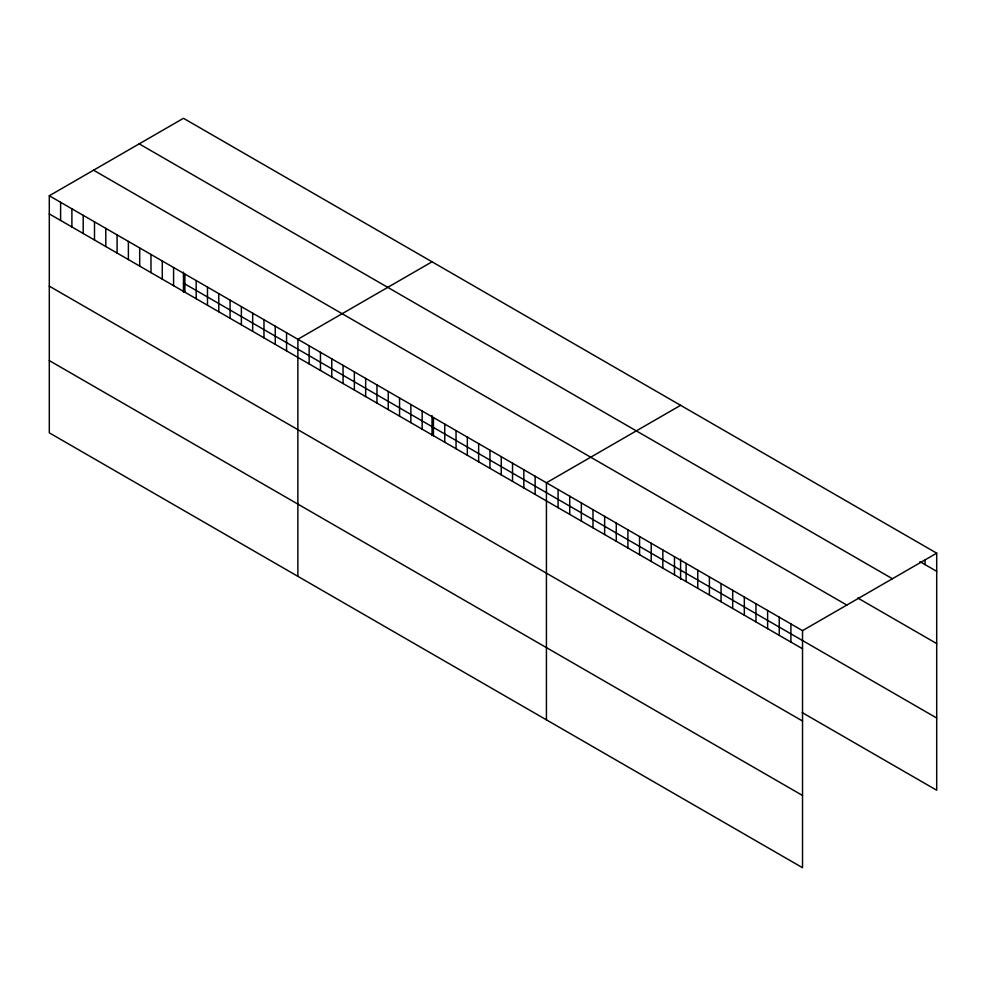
<?xml version="1.0" encoding="UTF-8"?>
<svg xmlns="http://www.w3.org/2000/svg" width="986" height="986" viewBox="0 0 986 986"><rect width="100%" height="100%" fill="white"/><g stroke="black" fill="none" stroke-linecap="round" stroke-linejoin="round"><path stroke-width="1.48" d="M49.3 195.758L802.53 630.633L802.53 867.705L49.3 432.829L49.3 195.758L183.47 118.295L936.7 553.171L936.7 790.242L802.185 712.582M432.028 261.808L297.871 339.27L297.871 576.342M680.599 405.32L546.429 482.77L546.429 719.842M802.53 630.633L936.7 553.171M919.889 561.626L936.7 571.325M139.186 143.857L892.429 578.733M857.795 598.021L936.7 643.575M93.571 170.196L846.814 605.071M183.47 283.13L936.7 718.005M49.3 213.913L802.53 648.788M49.3 286.162L802.53 721.037M49.3 360.593L802.53 795.468M925.065 560.073L925.065 564.608M790.895 623.916L790.895 642.071M779.248 617.187L779.248 635.354M767.613 610.47L767.613 628.624M755.966 603.752L755.966 621.907M744.331 597.023L744.331 615.19M732.684 590.306L732.684 608.461M721.049 583.589L721.049 601.743M709.402 576.872L709.402 595.026M697.768 570.142L697.768 588.309M686.12 563.425L686.12 581.58M680.599 559.124L680.599 579.176M674.486 556.708L674.486 574.863M662.838 549.978L662.838 568.146M651.204 543.261L651.204 561.416M639.557 536.544L639.557 554.699M627.922 529.815L627.922 547.982M616.275 523.098L616.275 541.252M604.64 516.381L604.64 534.535M592.993 509.663L592.993 527.818M581.358 502.934L581.358 521.101M569.711 496.217L569.711 514.372M558.076 489.5L558.076 507.654M535.139 476.25L535.139 494.405M523.837 469.73L523.837 487.885M512.535 463.21L512.535 481.365M501.245 456.678L501.245 474.845M489.943 450.158L489.943 468.313M478.641 443.638L478.641 461.793M467.339 437.118L467.339 455.273M456.05 430.586L456.05 448.753M444.748 424.066L444.748 442.221M433.446 417.546L433.446 435.701M432.028 415.611L432.028 435.664M422.156 411.014L422.156 429.181M410.854 404.494L410.854 422.661M399.552 397.974L399.552 416.129M388.25 391.454L388.25 409.609M376.96 384.922L376.96 403.089M365.658 378.402L365.658 396.569M354.356 371.882L354.356 390.037M343.066 365.362L343.066 383.517M331.764 358.83L331.764 376.997M320.462 352.31L320.462 370.465M309.16 345.79L309.16 363.945M286.569 332.738L286.569 350.905M275.267 326.218L275.267 344.373M263.977 319.698L263.977 337.853M252.675 313.178L252.675 331.333M241.373 306.646L241.373 324.813M230.071 300.126L230.071 318.281M218.781 293.606L218.781 311.761M207.479 287.086L207.479 305.241M196.177 280.554L196.177 298.721M184.887 274.034L184.887 292.189M183.47 272.099L183.47 292.152M173.585 267.514L173.585 285.669M162.283 260.982L162.283 279.149M150.981 254.462L150.981 272.629M139.692 247.942L139.692 266.097M128.39 241.422L128.39 259.577M117.087 234.89L117.087 253.057M105.798 228.37L105.798 246.537M94.496 221.85L94.496 240.005M83.194 215.33L83.194 233.485M71.892 208.798L71.892 226.965M60.602 202.278L60.602 220.433"/></g></svg>
